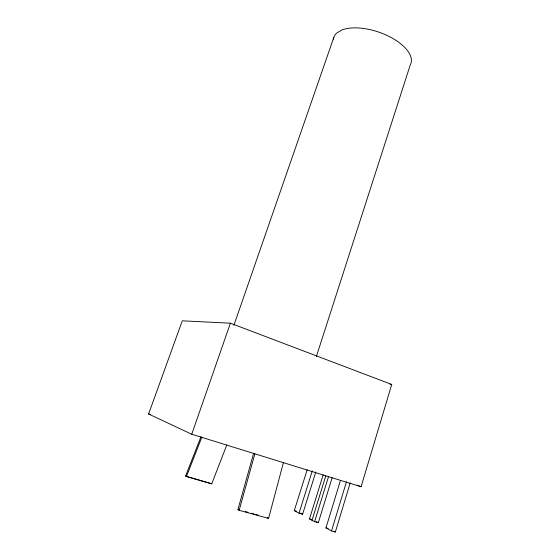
<?xml version="1.0" encoding="UTF-8"?>
<svg xmlns="http://www.w3.org/2000/svg" width="560" height="560" viewBox="0 0 560 560"><rect width="100%" height="100%" fill="white"/><g stroke="black" fill="none" stroke-linecap="round" stroke-linejoin="round"><path stroke-width="0.84" d="M239.155 510.321L254.87 453.817L253.624 453.271L237.944 509.544L239.155 510.321L268.576 518.413L283.402 462.658M361.088 486.745L391.72 384.461L230.412 323.19L182.28 320.824L148.596 413.987L191.744 434.245L361.088 486.745L357.119 485.128M340.41 480.585L325.962 527.898L331.534 530.943L335.349 532L350.224 482.846M331.534 530.943L346.493 481.691M332.136 477.764L318.297 522.739L314.608 521.703L328.517 476.644M314.608 521.703L309.484 518.91L323.141 474.887M312.025 520.296L325.731 476.028M307.167 469.749L294.294 510.622L299.026 513.205L302.603 514.213L315.798 471.982M299.026 513.205L312.284 470.89M316.309 356.72L410.186 65.163A40.698 19.411 18.8 0 0 389.907 36.855A40.698 19.411 18.8 0 0 342.062 29.911L336.644 33.124A40.698 19.411 18.8 0 0 333.431 39.165M233.898 325.297L333.788 37.513M191.744 434.245L230.412 323.19M200.97 436.723L185.577 476.042L186.424 476.581L211.743 483.819L226.8 444.983M186.424 476.581L201.859 437.136M390.012 384.181L391.72 384.461M237.944 509.544L239.617 510.006M245.483 511.623L248.003 512.316M251.349 513.233L253.862 513.926M255.542 514.388L258.055 515.081M325.962 527.898L328.223 528.528M309.484 518.91L311.675 519.526M294.294 510.622L296.422 511.224M185.577 476.042L211.743 483.819M148.596 413.987L150.248 414.505M300.559 513.107L302.603 514.213M316.085 521.542L318.297 522.739M333.942 531.237L335.349 532M267.274 517.615L268.576 518.413"/></g></svg>
